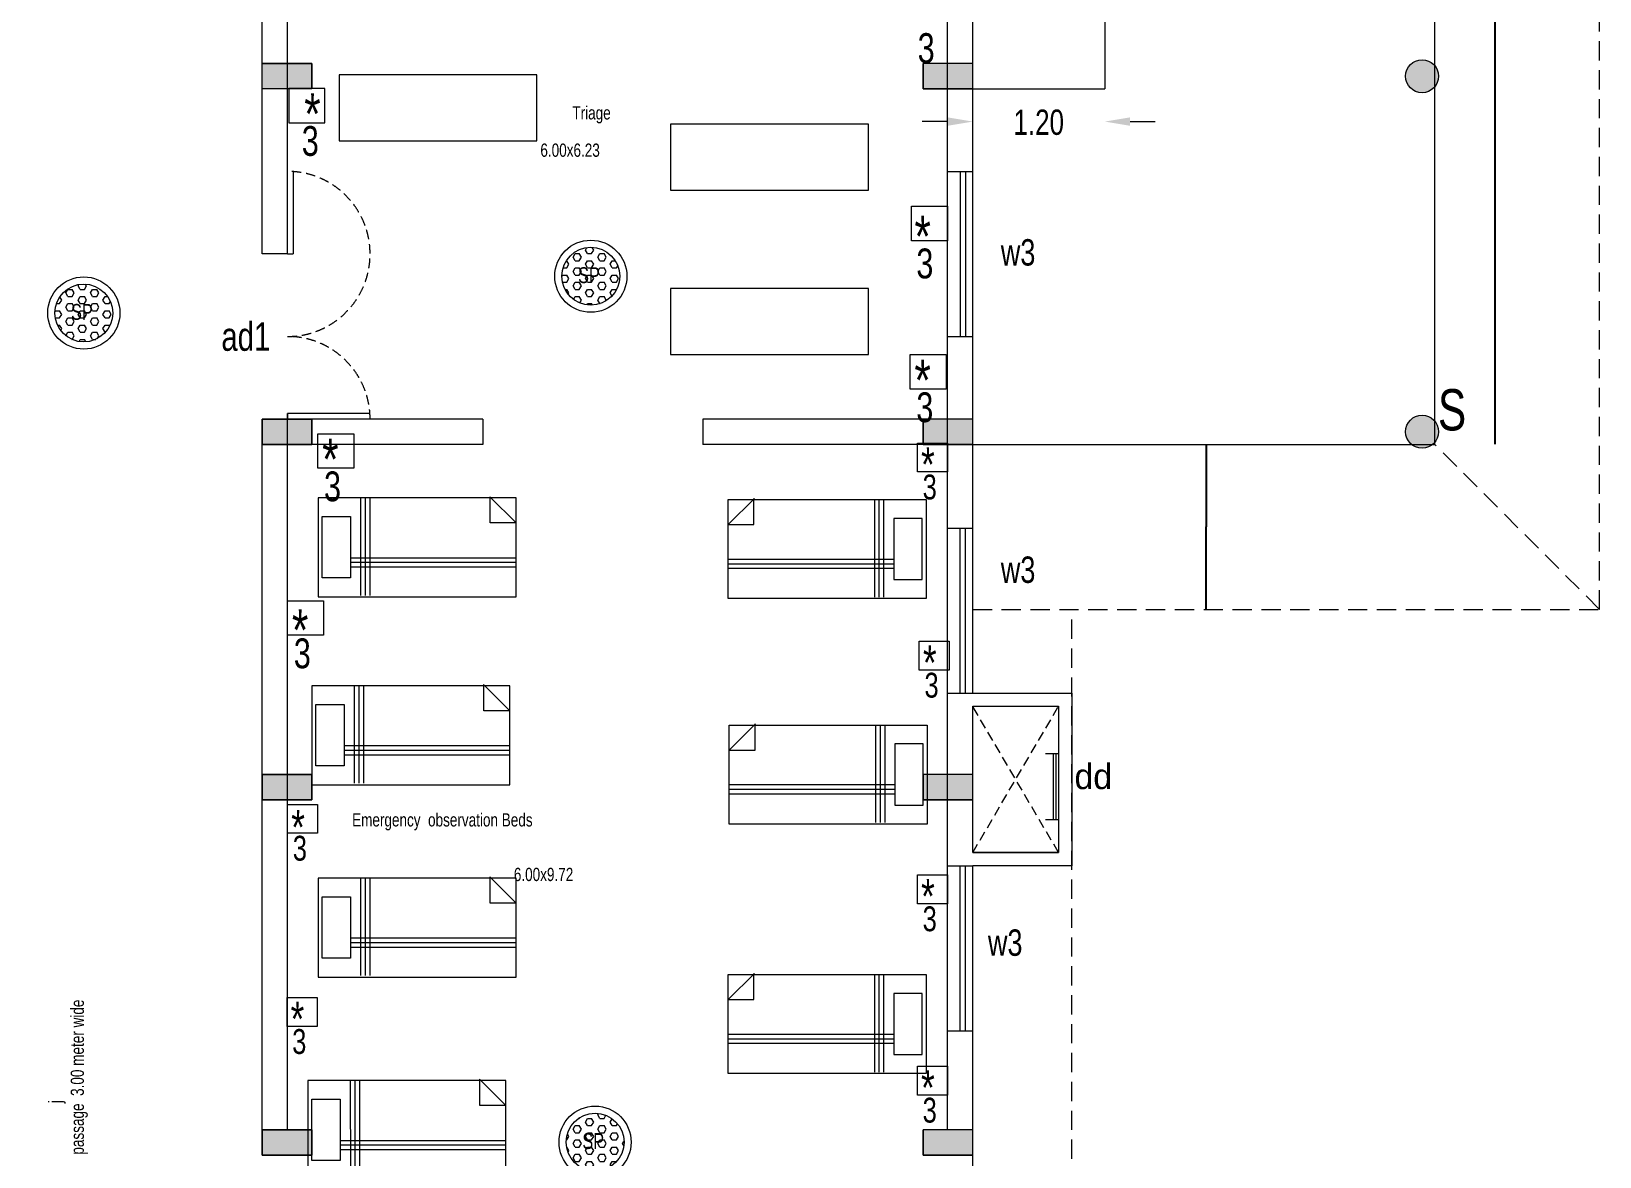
# Model space of a CAD drawing. Header units: metres. Extents: x 191982 to 427160, y -8904 to 80370.
# Drawn here: x 293743 to 308003, y 22452 to 32677 of the extents above; entities that cross this region are included whole.
import ezdxf

# ---------------------------------------------------------------- set-up
doc = ezdxf.new("R2010")
doc.units = ezdxf.units.M
doc.header["$LTSCALE"] = 700
doc.header["$MEASUREMENT"] = 0
doc.header["$PDMODE"] = 32
doc.linetypes.add('DASHED2', pattern=[0.375, 0.25, -0.125])
doc.linetypes.add('HIDDEN2', pattern=[0.1875, 0.125, -0.0625])
doc.layers.get('0').update_dxf_attribs({"lineweight": 9})
doc.layers.get('Defpoints').update_dxf_attribs({"lineweight": 9})
for name, color, linetype, lineweight in [('FURNITURE', 7, 'Continuous', 9), ('MAIN GATE', 7, 'Continuous', 9), ('NEW PLANS', 7, 'Continuous', 9), ('PLAN', 7, 'Continuous', 9)]:
    doc.layers.add(name, color=color, linetype=linetype, lineweight=lineweight)
doc.styles.add('RVR', font='MOD20.TTF')
doc.styles.get("Standard").update_dxf_attribs({"font": 'swisscl.ttf'})
doc.dimstyles.get("Standard").update_dxf_attribs({"dimtxt": 0.23, "dimasz": 0.23, "dimexe": 0.05, "dimexo": 0.05, "dimgap": 0.06, "dimtad": 0, "dimzin": 0, "dimdsep": 46, "dimtxsty": 'Standard', "dimcen": 0, "dimse1": 1, "dimse2": 1, "dimadec": 0, "dimazin": 0, "dimtfac": 1, "dimtofl": 0, "dimtmove": 2, "dimatfit": 0, "dimfxl": 0.18, "dimtolj": 1, "dimtzin": 0, "dimarcsym": 0})

# ---------------------------------------------------------------- blocks, each defined once
blk = doc.blocks.new('*D263')
at = {"layer": 'Defpoints', "color": 0, "transparency": 16777216}
for p in [(306502.9550117287, 42074.1315277033), (306502.9550117287, 28924.13152770329), (307052.9280458126, 28924.13152770329)]:
    blk.add_point(p, dxfattribs=at)
at = {"layer": 'NEW PLANS', "color": 0, "lineweight": -2, "transparency": 16777216}
for p, q in [((307052.9280458126, 42073.9015277033), (307052.9280458126, 35499.71407685139)), ((307052.9280458126, 28924.36152770329), (307052.9280458126, 35498.54897855519))]:
    blk.add_line(p, q, dxfattribs=at)
at = {"layer": 'NEW PLANS', "color": 0, "transparency": 16777216}
for points in [[(307052.8897124793, 42073.9015277033), (307052.9663791459, 42073.9015277033), (307052.9280458126, 42074.1315277033)], [(307052.8897124793, 28924.36152770329), (307052.9663791459, 28924.36152770329), (307052.9280458126, 28924.13152770329)]]:
    blk.add_solid(points, dxfattribs=at)
at = {"layer": 'NEW PLANS', "color": 0, "transparency": 16777216, "insert": (307052.9280458126, 35499.13152770334), "char_height": 0.23, "attachment_point": 5, "rotation": 90}
blk.add_mtext('\\A1;13150.00', dxfattribs=at)
blk = doc.blocks.new('*D283')
at = {"layer": 'Defpoints', "color": 0, "transparency": 16777216}
for p in [(305127.6815866772, 28924.13152770329), (304426.0953592602, 27424.13152770331), (305152.9550117198, 27424.13152770331)]:
    blk.add_point(p, dxfattribs=at)
at = {"layer": 'PLAN', "color": 0, "lineweight": -2, "transparency": 16777216}
for p, q in [((304426.0953592602, 28923.90152770329), (304426.0953592602, 28174.64203229046)), ((304426.0953592602, 27424.36152770331), (304426.0953592602, 28173.62102311614))]:
    blk.add_line(p, q, dxfattribs=at)
at = {"layer": 'PLAN', "color": 0, "transparency": 16777216}
for points in [[(304426.0570259268, 28923.90152770329), (304426.1336925935, 28923.90152770329), (304426.0953592602, 28924.13152770329)], [(304426.0570259268, 27424.36152770331), (304426.1336925935, 27424.36152770331), (304426.0953592602, 27424.13152770331)]]:
    blk.add_solid(points, dxfattribs=at)
at = {"layer": 'PLAN', "color": 0, "transparency": 16777216, "insert": (304426.0953592602, 28174.13152770335), "char_height": 0.23, "attachment_point": 5, "rotation": 90}
blk.add_mtext('\\A1;1500.00', dxfattribs=at)
blk = doc.blocks.new('A$C68D14229')
for p, q in [((0.527993527093713, 0.1549132833933982), (0.527993527093713, 72.1549132833934)), ((0.527993527093713, 72.1549132833934), (36.52799352709371, 72.1549132833934)), ((36.52799352709371, 72.1549132833934), (36.52799352709371, 0.1549132833933982)), ((22.29179111307349, 60.40277185320156), (22.29179111307349, 0.1549132833933982)), ((23.95781514749433, 60.40277185320156), (23.95781514749433, 0.1549132833933982)), ((25.62383918191518, 60.40277185320156), (25.62383918191518, 0.1549132833933982)), ((0.527993527093713, 56.71411413815698), (36.00000643953354, 56.68851610235289)), ((0.527993527093713, 55.02249206793385), (36.00000643953354, 55.02249206793385)), ((0.527993527093713, 53.35646803351301), (36.00000643953354, 53.35646803351301)), ((0.1138511095541617, 9.731344634810739), (9.62920251659125, 0.1549132833933982)), ((9.62920251659125, 9.576430016561062), (0.1138511095541617, 9.576430016561062)), ((9.62920251659125, -1.3348471839e-06), (9.62920251659125, 9.576430016561062)), ((36.52799352709371, 0.1549132833933982), (0.527993527093713, 0.1549132833933982))]:
    blk.add_line(p, q)
blk.add_lwpolyline([(29.63212384629333, 70.70278740933281), (7.377027060405452, 70.70278740933281), (7.377027060405452, 60.40277185320156), (29.63212384629333, 60.40277185320156)], close=True)
blk = doc.blocks.new('DAS')
at = {"layer": 'MAIN GATE'}
h = blk.add_hatch(dxfattribs=at)
h.set_pattern_fill('HEX', color=1, scale=0.3, style=0)
h.set_pattern_definition([(0, (0, 0), (0, 0.0649519053), [0.0375, -0.075]), (120, (0, 0), (-0.0562500000140011, -0.03247595265), [0.0375, -0.075]), (59.99999999999999, (0.0375, 0), (-0.0562500000140011, 0.03247595265), [0.0375, -0.075])])
h.paths.add_polyline_path([(-3163.778976376425, -2.19993948112133, 1), (-3163.253046591565, -2.19993948112133, 1)])
at = {"layer": 'MAIN GATE', "color": 5}
for radius in [0.3278908209049629, 0.2629648924297843]:
    blk.add_circle((-3163.516011483995, -2.19993948112133), radius, dxfattribs=at)
at = {"layer": 'NEW PLANS', "color": 7}
blk.add_text('SP', height=0.144, dxfattribs=at).set_placement((-3163.631402160362, -2.262059438114632))

msp = doc.modelspace()

# ---------------------------------------------------------------- hatches: boundary and pattern name
at = {"layer": 'NEW PLANS'}
for points in [[(296072.9550117287, 32384.13152770329), (296072.9550117287, 32154.13152770329), (295842.9550116691, 32154.13152770329), (295842.9550116691, 32384.13152770329)], [(296292.9550117287, 32384.13152770329), (296292.9550117287, 32154.13152770329), (296072.9550117287, 32154.13152770329), (296072.9550117287, 32384.13152770329)], [(302072.9550117287, 32384.13152770329), (302072.9550117287, 32154.13152770329), (301852.9550117287, 32154.13152770329), (301852.9550117287, 32384.13152770329)], [(302302.9550117287, 32384.13152770329), (302302.9550117287, 32154.13152770329), (302072.9550117287, 32154.13152770329), (302072.9550117287, 32384.13152770329)], [(296072.9550117287, 29154.13152770331), (296072.9550117287, 28924.13152770329), (295842.9550116691, 28924.13152770329), (295842.9550116691, 29154.13152770331)], [(296072.9550117287, 28924.13152770329), (296072.9550117287, 29154.13152770331), (295842.9550116691, 29154.13152770331), (295842.9550116691, 28924.13152770329)], [(296062.9550117287, 28924.13152770329), (295842.9550116691, 28924.13152770329), (295842.9550116691, 29154.13152770331), (296062.9550117287, 29154.13152770331)], [(296062.9550117287, 28924.13152770329), (295842.9550116691, 28924.13152770329), (295842.9550116691, 29154.13152770331), (296062.9550117287, 29154.13152770331)], [(296062.9550117287, 28924.13152770329), (296062.9550117287, 29154.13152770331), (296292.9550117287, 29154.13152770331), (296292.9550117287, 28924.13152770329)], [(296062.9550117287, 28924.13152770329), (296062.9550117287, 29154.13152770331), (296292.9550117287, 29154.13152770331), (296292.9550117287, 28924.13152770329)], [(296292.9550117287, 29154.13152770331), (296292.9550117287, 28924.13152770329), (296072.9550117287, 28924.13152770329), (296072.9550117287, 29154.13152770331)], [(296292.9550117287, 28924.13152770329), (296292.9550117287, 29154.13152770331), (296072.9550117287, 29154.13152770331), (296072.9550117287, 28924.13152770329)], [(302072.9550117287, 29154.13152770331), (302072.9550117287, 28924.13152770329), (301852.9550117287, 28924.13152770329), (301852.9550117287, 29154.13152770331)], [(302302.9550117287, 29154.13152770331), (302302.9550117287, 28924.13152770329), (302072.9550117287, 28924.13152770329), (302072.9550117287, 29154.13152770331)], [(296072.9550117287, 25924.13152770331), (296072.9550117287, 25694.13152770331), (295842.9550116691, 25694.13152770331), (295842.9550116691, 25924.13152770331)], [(296062.9550117287, 25924.13152770331), (295842.9550116691, 25924.13152770331), (295842.9550116691, 25694.13152770331), (296062.9550117287, 25694.13152770331)], [(296062.9550117287, 25924.13152770331), (296062.9550117287, 25694.13152770331), (296292.9550117287, 25694.13152770331), (296292.9550117287, 25924.13152770331)], [(296292.9550117287, 25924.13152770331), (296292.9550117287, 25694.13152770331), (296072.9550117287, 25694.13152770331), (296072.9550117287, 25924.13152770331)], [(302072.9550117287, 25924.13152770331), (302072.9550117287, 25694.13152770331), (301852.9550117287, 25694.13152770331), (301852.9550117287, 25924.13152770331)], [(302302.9550117287, 25924.13152770331), (302302.9550117287, 25694.13152770331), (302072.9550117287, 25694.13152770331), (302072.9550117287, 25924.13152770331)], [(296072.9550117287, 22694.13152770331), (296072.9550117287, 22464.13152770307), (295842.9550116691, 22464.13152770307), (295842.9550116691, 22694.13152770331)], [(296062.9550117287, 22694.13152770331), (295842.9550116691, 22694.13152770331), (295842.9550116691, 22464.13152770307), (296062.9550117287, 22464.13152770307)], [(296062.9550117287, 22694.13152770331), (295842.9550116691, 22694.13152770331), (295842.9550116691, 22464.13152770307), (296062.9550117287, 22464.13152770307)], [(296072.9550117287, 22694.13152770331), (296072.9550117287, 22464.13152770307), (295842.9550116691, 22464.13152770307), (295842.9550116691, 22694.13152770331)], [(296062.9550117287, 22694.13152770331), (295842.9550116691, 22694.13152770331), (295842.9550116691, 22464.13152770307), (296062.9550117287, 22464.13152770307)], [(296062.9550117287, 22694.13152770331), (295842.9550116691, 22694.13152770331), (295842.9550116691, 22464.13152770307), (296062.9550117287, 22464.13152770307)], [(296062.9550117287, 22694.13152770331), (296062.9550117287, 22464.13152770307), (296292.9550117287, 22464.13152770307), (296292.9550117287, 22694.13152770331)], [(296062.9550117287, 22694.13152770331), (296062.9550117287, 22464.13152770307), (296292.9550117287, 22464.13152770307), (296292.9550117287, 22694.13152770331)], [(296062.9550117287, 22694.13152770331), (296062.9550117287, 22464.13152770307), (296292.9550117287, 22464.13152770307), (296292.9550117287, 22694.13152770331)], [(296062.9550117287, 22694.13152770331), (296062.9550117287, 22464.13152770307), (296292.9550117287, 22464.13152770307), (296292.9550117287, 22694.13152770331)], [(296292.9550117287, 22694.13152770331), (296292.9550117287, 22464.13152770307), (296072.9550117287, 22464.13152770307), (296072.9550117287, 22694.13152770331)], [(296292.9550117287, 22694.13152770331), (296292.9550117287, 22464.13152770307), (296072.9550117287, 22464.13152770307), (296072.9550117287, 22694.13152770331)], [(302072.9550117287, 22694.13152770331), (302072.9550117287, 22464.13152770307), (301852.9550117287, 22464.13152770307), (301852.9550117287, 22694.13152770331)], [(302072.9550117287, 22694.13152770331), (302072.9550117287, 22464.13152770307), (301852.9550117287, 22464.13152770307), (301852.9550117287, 22694.13152770331)], [(302302.9550117287, 22694.13152770331), (302302.9550117287, 22464.13152770307), (302072.9550117287, 22464.13152770307), (302072.9550117287, 22694.13152770331)], [(302302.9550117287, 22694.13152770331), (302302.9550117287, 22464.13152770307), (302072.9550117287, 22464.13152770307), (302072.9550117287, 22694.13152770331)]]:
    msp.add_hatch(color=256, dxfattribs=at).paths.add_polyline_path(points)
h = msp.add_hatch(color=256, dxfattribs=at)
h.paths.add_polyline_path([(306502.9550117287, 32365.43832912463, 0.7005684610419677), (306237.9550117287, 32269.13152770329, 0.700568461041974), (306502.9550117287, 32172.82472628196)])
h.paths.add_polyline_path([(306537.9550117287, 32269.13152770329, 0.1760773210944802), (306502.9550117287, 32365.43832912463), (306502.9550117287, 32172.82472628196, 0.1760773210944757)])
h = msp.add_hatch(color=256, dxfattribs=at)
h.paths.add_polyline_path([(306502.9550117287, 29135.43832912463, 0.0441461599630479), (306484.2618131671, 29154.13152770331), (306291.6482102904, 29154.13152770331, 0.2219487189864833), (306237.9550117287, 29039.13152770331, 0.2219487189861737), (306291.6482102904, 28924.13152770329), (306484.2618131671, 28924.13152770329, 0.0441461599627565), (306502.9550117287, 28942.82472628197)])
h.paths.add_polyline_path([(306291.6482102904, 29154.13152770331), (306484.2618131671, 29154.13152770331, 0.3634218921554281)])
h.paths.add_polyline_path([(306484.2618131671, 28924.13152770329), (306291.6482102904, 28924.13152770329, 0.3634218921560963)])
h.paths.add_polyline_path([(306502.9550117287, 29135.43832912463), (306502.9550117287, 28942.82472628197, 0.176077321094401), (306537.9550117287, 29039.13152770331, 0.1760773210944055)])

# ---------------------------------------------------------------- linework, layer by layer
for points in [[(296412.9160741601, 32159.09126907359), (296085.5475047264, 32159.09126907359), (296085.5475047264, 31845.00007185159), (296412.9160741601, 31845.00007185159)], [(301745.586287323, 31087.84222019632), (302072.9548567567, 31087.84222019632), (302072.9548567567, 30773.75102297431), (301745.586287323, 30773.75102297431)], [(301733.2065774832, 29739.20653302577), (302060.5751469168, 29739.20653302577), (302060.5751469168, 29425.11533580376), (301733.2065774832, 29425.11533580376)], [(296347.4797024164, 29020.46447244152), (296674.8482719097, 29020.46447244152), (296674.8482719097, 28706.37327521951), (296347.4797024164, 28706.37327521951)], [(301800.1477155719, 28934.88995597842), (302072.9548567567, 28934.88995597842), (302072.9548567567, 28673.14729162659), (301800.1477155719, 28673.14729162659)], [(296072.9548567567, 27503.03914581291), (296400.3234263096, 27503.03914581291), (296400.3234263096, 27188.9479485909), (296072.9548567567, 27188.9479485909)], [(301816.9430546794, 27134.05048119537), (302089.7501959238, 27134.05048119537), (302089.7501959238, 26872.30781684354), (301816.9430546794, 26872.30781684354)], [(296072.9548567567, 25652.53761692512), (296345.7619980011, 25652.53761692512), (296345.7619980011, 25390.79495257307), (296072.9548567567, 25390.79495257307)], [(301800.2772938642, 25011.02215426211), (302073.084435049, 25011.02215426211), (302073.084435049, 24749.27948991027), (301800.2772938642, 24749.27948991027)], [(296067.5368778143, 23896.06288752313), (296340.3440190587, 23896.06288752313), (296340.3440190587, 23634.32022317131), (296067.5368778143, 23634.32022317131)], [(301800.1477155719, 23272.05687696399), (302072.9548567567, 23272.05687696399), (302072.9548567567, 23010.31421261215), (301800.1477155719, 23010.31421261215)]]:
    msp.add_lwpolyline(points, close=True)
at = {"layer": 'FURNITURE'}
for points in [[(296540.477420393, 32282.5607785697), (296540.477420393, 31682.5607785697), (298340.4774203334, 31682.5607785697), (298340.4774203334, 32282.5607785697)], [(299553.5710792575, 31833.56620331137), (299553.5710792575, 31233.56620331137), (301353.5710792575, 31233.56620331137), (301353.5710792575, 31833.56620331137)], [(299553.5710792575, 30339.66250231074), (299553.5710792575, 29739.66250231074), (301353.5710792575, 29739.66250231074), (301353.5710792575, 30339.66250231074)]]:
    msp.add_lwpolyline(points, close=True, dxfattribs=at)
at = {"layer": 'NEW PLANS'}
for p, q in [((306502.9550117287, 28924.13152770329), (306502.9550117287, 42074.1315277033)), ((303502.9550117287, 39444.13152770352), (303502.9550117287, 32154.13152770329)), ((302072.9550117287, 29154.13152770331), (302072.9550117287, 36114.1315277033)), ((302302.9550117287, 29154.13152770331), (302302.9550117287, 36114.1315277033)), ((302302.9550117287, 29154.13152770331), (302302.9550117287, 36114.1315277033)), ((302072.9550117287, 29154.13152770331), (302072.9550117287, 35614.13152770329)), ((295842.9550116691, 30654.13152770329), (295842.9550116691, 35384.13152770329)), ((296072.9550117287, 30654.13152770329), (296072.9550117287, 35384.13152770329)), ((296292.9550117287, 32384.13152770329), (295842.9550116691, 32384.13152770329)), ((296292.9550117287, 32384.13152770329), (295842.9550116691, 32384.13152770329)), ((296292.9550117287, 32384.13152770329), (295842.9550116691, 32384.13152770329)), ((296292.9550117287, 32154.13152770329), (296292.9550117287, 32384.13152770329)), ((296292.9550117287, 32384.13152770329), (296292.9550117287, 32154.13152770329)), ((302302.9550117287, 32384.13152770329), (301852.9550117287, 32384.13152770329)), ((302302.9550117287, 32384.13152770329), (301852.9550117287, 32384.13152770329)), ((302302.9550117287, 32384.13152770329), (301852.9550117287, 32384.13152770329)), ((301852.9550117287, 32154.13152770329), (301852.9550117287, 32384.13152770329)), ((302072.9550117287, 29154.13152770331), (302072.9550117287, 32384.13152770329)), ((296292.9550117287, 32154.13152770329), (295842.9550116691, 32154.13152770329)), ((296292.9550117287, 32154.13152770329), (295842.9550116691, 32154.13152770329)), ((296292.9550117287, 32154.13152770329), (295842.9550116691, 32154.13152770329)), ((302302.9550117287, 32154.13152770329), (301852.9550117287, 32154.13152770329)), ((302302.9550117287, 32154.13152770329), (301852.9550117287, 32154.13152770329)), ((302302.9550117287, 32154.13152770329), (301852.9550117287, 32154.13152770329)), ((302302.9550117287, 32154.13152770329), (302077.9550117287, 32154.13152770329)), ((302302.9550117287, 32154.13152770329), (303502.9550117287, 32154.13152770329)), ((302072.9550117287, 31856.90412676409), (301842.9550116691, 31856.90412676409)), ((303732.9550117287, 31856.90412676409), (303962.9550116691, 31856.90412676409)), ((296122.9550117287, 31402.46300505782), (296122.9550117287, 30654.13152770329)), ((302072.9550117287, 31404.13152770331), (302302.9550117287, 31404.13152770331)), ((302187.9550117287, 31404.13152770331), (302187.9550117287, 29904.13152770329)), ((302237.9550117287, 31404.13152770331), (302237.9550117287, 29904.13152770329)), ((296072.9550117287, 30654.13152770329), (295842.9550116691, 30654.13152770329)), ((296072.9550117287, 30654.13152770329), (296122.9550117287, 30654.13152770329)), ((302072.9550117287, 29904.13152770329), (302302.9550117287, 29904.13152770329)), ((295842.9550116691, 28924.13152770329), (295842.9550116691, 29154.13152770331)), ((296292.9550117287, 29154.13152770331), (295842.9550116691, 29154.13152770331)), ((296292.9550117287, 29154.13152770331), (295842.9550116691, 29154.13152770331)), ((296292.9550117287, 29154.13152770331), (295842.9550116691, 29154.13152770331)), ((296292.9550117287, 29154.13152770331), (295842.9550116691, 29154.13152770331)), ((296292.9550117287, 29154.13152770331), (295842.9550116691, 29154.13152770331)), ((296292.9550117287, 29154.13152770331), (295842.9550116691, 29154.13152770331)), ((296292.9550117287, 29154.13152770331), (295842.9550116691, 29154.13152770331)), ((296292.9550117287, 29154.13152770331), (295842.9550116691, 29154.13152770331)), ((295842.9550116691, 29154.13152770331), (295842.9550116691, 28924.13152770329)), ((295842.9550116691, 29154.13152770331), (295842.9550116691, 28924.13152770329)), ((296292.9550117287, 29154.13152770331), (295842.9550116691, 29154.13152770331)), ((296292.9550117287, 29154.13152770331), (295842.9550116691, 29154.13152770331)), ((295842.9550116691, 22694.13152770331), (295842.9550116691, 29154.13152770331)), ((297847.9550116691, 29154.13152770331), (295842.9550116691, 29154.13152770331)), ((296072.9550117287, 29154.13152770331), (296072.9550117287, 29204.13152770329)), ((296821.2864890728, 29204.13152770329), (296072.9550117287, 29204.13152770329)), ((296072.9550117287, 29204.13152770329), (296072.9550117287, 29154.13152770331)), ((296072.9550117287, 28924.13152770329), (296072.9550117287, 29154.13152770331)), ((296292.9550117287, 28924.13152770329), (296292.9550117287, 29154.13152770331)), ((296292.9550117287, 29154.13152770331), (296292.9550117287, 28924.13152770329)), ((297847.9550116691, 29154.13152770331), (296292.9550117287, 29154.13152770331)), ((297847.9550116691, 29154.13152770331), (297847.9550116691, 28924.13152770329)), ((300592.9550116691, 29154.13152770331), (299847.9550116691, 29154.13152770331)), ((301852.9550117287, 29154.13152770331), (299847.9550116691, 29154.13152770331)), ((299847.9550116691, 29154.13152770331), (299847.9550116691, 28924.13152770329)), ((302302.9550117287, 29154.13152770331), (301852.9550117287, 29154.13152770331)), ((302302.9550117287, 29154.13152770331), (301852.9550117287, 29154.13152770331)), ((301852.9550117287, 28924.13152770329), (301852.9550117287, 29154.13152770331)), ((302072.9550117287, 22694.13152770331), (302072.9550117287, 29154.13152770331)), ((302302.9550117287, 29154.13152770331), (302077.9550117287, 29154.13152770331)), ((302302.9550117287, 26663.52298537856), (302302.9550117287, 29154.13152770331)), ((296292.9550117287, 28924.13152770329), (295842.9550116691, 28924.13152770329)), ((296292.9550117287, 28924.13152770329), (295842.9550116691, 28924.13152770329)), ((296292.9550117287, 28924.13152770329), (295842.9550116691, 28924.13152770329)), ((296292.9550117287, 28924.13152770329), (295842.9550116691, 28924.13152770329)), ((295842.9550116691, 26824.13152770329), (295842.9550116691, 28924.13152770329)), ((297847.9550116691, 28924.13152770329), (296072.9550117287, 28924.13152770329)), ((296072.9550117287, 22694.13152770331), (296072.9550117287, 28924.13152770329)), ((296072.9550117287, 26824.13152770329), (296072.9550117287, 28924.13152770329)), ((297847.9550116691, 28924.13152770329), (296292.9550117287, 28924.13152770329)), ((301852.9550117287, 28924.13152770329), (299847.9550116691, 28924.13152770329)), ((300422.9550117287, 28924.13152770329), (299847.9550116691, 28924.13152770354)), ((302302.9550117287, 28924.13152770329), (301852.9550117287, 28924.13152770329)), ((302302.9550117287, 28924.13152770329), (301852.9550117287, 28924.13152770329)), ((302302.9550117287, 28924.13152770329), (306502.9550117287, 28924.13152770329)), ((302072.9550117287, 28163.52298537856), (302302.9550117287, 28163.52298537856)), ((302187.9550117287, 26663.52298537856), (302187.9550117287, 28163.52298537856)), ((302237.9550117287, 26663.52298537856), (302237.9550117287, 28163.52298537856)), ((302072.9550117287, 26663.52298537856), (302302.9550117287, 26663.52298537856)), ((302302.9550117287, 26663.52298537856), (303202.9550117287, 26663.52298537856)), ((302302.9550117287, 25214.13152770329), (302302.9550117287, 26543.52298537856)), ((302302.9550117287, 26543.52298537856), (303082.9550116691, 26543.52298537856)), ((302302.9550117287, 26543.52298537856), (303082.9550116691, 26543.52298537856)), ((303082.9550116691, 26543.52298537856), (303082.9550116691, 25214.13152770307)), ((303202.9550117287, 26663.52298537856), (303202.9550117287, 25094.13152770329)), ((302962.9550116691, 26114.13152770329), (303082.9550116691, 26114.13152770329)), ((303032.9550116691, 26114.13152770329), (303032.9550116691, 25514.13152770307)), ((303057.9550117287, 26114.13152770329), (303057.9550117287, 25514.13152770307)), ((295842.9550116691, 25644.13152770331), (295842.9550116691, 25974.13152770331)), ((295842.9550116691, 25694.13152770331), (295842.9550116691, 25924.13152770331)), ((295842.9550116691, 25644.13152770331), (295842.9550116691, 25924.13152770331)), ((296292.9550117287, 25694.13152770331), (296292.9550117287, 25924.13152770331)), ((302302.9550117287, 25924.13152770331), (301852.9550117287, 25924.13152770331)), ((302302.9550117287, 25924.13152770331), (301852.9550117287, 25924.13152770331)), ((302302.9550117287, 25924.13152770331), (301852.9550117287, 25924.13152770331)), ((301852.9550117287, 25694.13152770331), (301852.9550117287, 25924.13152770331)), ((302302.9550117287, 25694.13152770354), (302302.9550117287, 25924.13152770354)), ((302302.9550117287, 25694.13152770354), (302302.9550117287, 25924.13152770354)), ((302302.9550117287, 25694.13152770354), (302302.9550117287, 25924.13152770354)), ((296292.9550117287, 25694.13152770331), (295842.9550116691, 25694.13152770331)), ((296292.9550117287, 25694.13152770331), (295842.9550116691, 25694.13152770331)), ((296292.9550117287, 25694.13152770331), (295842.9550116691, 25694.13152770331)), ((296292.9550117287, 25694.13152770331), (295842.9550116691, 25694.13152770331)), ((302302.9550117287, 25694.13152770331), (301852.9550117287, 25694.13152770331)), ((302302.9550117287, 25694.13152770331), (301852.9550117287, 25694.13152770331)), ((302302.9550117287, 25694.13152770331), (301852.9550117287, 25694.13152770331)), ((302962.9550116691, 25514.13152770307), (303082.9550116691, 25514.13152770307)), ((302302.9550117287, 25214.13152770329), (303082.9550116691, 25214.13152770307)), ((303082.9550116691, 25214.13152770307), (302302.9550117287, 25214.13152770329)), ((302302.9550117287, 25214.13152770329), (303082.9550116691, 25214.13152770307)), ((302072.9550117287, 25094.13152770354), (302302.9550117287, 25094.13152770354)), ((302187.9550117287, 23594.13152770353), (302187.9550117287, 25094.13152770354)), ((302237.9550117287, 23594.13152770353), (302237.9550117287, 25094.13152770354)), ((302302.9550117287, 22464.13152770307), (302302.9550117287, 25094.13152770354)), ((303202.9550117287, 25094.13152770329), (302302.9550117287, 25094.13152770354)), ((302072.9550117287, 23594.13152770353), (302302.9550117287, 23594.13152770353)), ((296292.9550117287, 22694.13152770331), (295842.9550116691, 22694.13152770331)), ((295842.9550116691, 22464.13152770307), (295842.9550116691, 22694.13152770331)), ((296292.9550117287, 22694.13152770331), (295842.9550116691, 22694.13152770331)), ((295842.9550116691, 22464.13152770307), (295842.9550116691, 22694.13152770331)), ((295842.9550116691, 22464.13152770307), (295842.9550116691, 22694.13152770331)), ((296292.9550117287, 22694.13152770331), (295842.9550116691, 22694.13152770331)), ((295842.9550116691, 22464.13152770307), (295842.9550116691, 22694.13152770331)), ((296292.9550117287, 22694.13152770331), (295842.9550116691, 22694.13152770331)), ((295842.9550116691, 22464.13152770307), (295842.9550116691, 22694.13152770331)), ((295842.9550116691, 22464.13152770307), (295842.9550116691, 22694.13152770331)), ((296292.9550117287, 22464.13152770307), (296292.9550117287, 22694.13152770331)), ((296292.9550117287, 22464.13152770307), (296292.9550117287, 22694.13152770331)), ((302302.9550117287, 22694.13152770331), (301852.9550117287, 22694.13152770331)), ((302302.9550117287, 22694.13152770331), (301852.9550117287, 22694.13152770331)), ((301852.9550117287, 22464.13152770307), (301852.9550117287, 22694.13152770331)), ((302302.9550117287, 22694.13152770331), (301852.9550117287, 22694.13152770331)), ((302302.9550117287, 22694.13152770331), (301852.9550117287, 22694.13152770331)), ((301852.9550117287, 22464.13152770307), (301852.9550117287, 22694.13152770331)), ((302302.9550117287, 22464.13152770307), (302302.9550117287, 22694.13152770331)), ((296292.9550117287, 22464.13152770307), (295842.9550116691, 22464.13152770307)), ((296292.9550117287, 22464.13152770307), (295842.9550116691, 22464.13152770307)), ((296292.9550117287, 22464.13152770307), (295842.9550116691, 22464.13152770307)), ((296292.9550117287, 22464.13152770307), (295842.9550116691, 22464.13152770307)), ((302302.9550117287, 22464.13152770307), (301852.9550117287, 22464.13152770307)), ((302302.9550117287, 22464.13152770307), (301852.9550117287, 22464.13152770307)), ((302302.9550117287, 22464.13152770307), (301852.9550117287, 22464.13152770307)), ((302302.9550117287, 22464.13152770307), (301852.9550117287, 22464.13152770307))]:
    msp.add_line(p, q, dxfattribs=at)
at = {"layer": 'NEW PLANS', "linetype": 'HIDDEN2'}
for p, q in [((302302.9550117287, 25214.13152770329), (303082.9550116691, 26543.52298537856)), ((303082.9550116691, 25214.13152770307), (302302.9550117287, 26543.52298537856))]:
    msp.add_line(p, q, dxfattribs=at)
at = {"layer": 'NEW PLANS'}
for points in [[(302302.9550117287, 26674.13152770329), (302302.9550117287, 28924.13152770329), (306502.9550117287, 28924.13152770329), (306502.9550117287, 42074.1315277033), (302302.9550117287, 42074.1315277033), (302302.9550117287, 44334.74007002803)], [(302302.9550117287, 25214.13152770329), (302302.9550117287, 25924.13152770331)], [(302302.9550117287, 21309.13152770331), (302302.9550117287, 25094.13152770354)]]:
    msp.add_lwpolyline(points, dxfattribs=at)
for points in [[(295842.9550116691, 32154.13152770329), (295842.9550116691, 32384.13152770329), (296292.9550117287, 32384.13152770329), (296292.9550117287, 32154.13152770329)], [(302302.9550117287, 32154.13152770329), (302302.9550117287, 32384.13152770329), (301852.9550117287, 32384.13152770329), (301852.9550117287, 32154.13152770329)], [(295842.9550116691, 28924.13152770329), (295842.9550116691, 29154.13152770331), (296292.9550117287, 29154.13152770331), (296292.9550117287, 28924.13152770329)], [(295842.9550116691, 29154.13152770331), (295842.9550116691, 28924.13152770329), (296292.9550117287, 28924.13152770329), (296292.9550117287, 29154.13152770331)], [(296292.9550117287, 29154.13152770331), (296292.9550117287, 28924.13152770329), (295842.9550116691, 28924.13152770329), (295842.9550116691, 29154.13152770331)], [(296292.9550117287, 29154.13152770331), (296292.9550117287, 28924.13152770329), (295842.9550116691, 28924.13152770329), (295842.9550116691, 29154.13152770331)], [(302302.9550117287, 28924.13152770329), (302302.9550117287, 29154.13152770331), (301852.9550117287, 29154.13152770331), (301852.9550117287, 28924.13152770329)], [(295842.9550116691, 25694.13152770331), (295842.9550116691, 25924.13152770331), (296292.9550117287, 25924.13152770331), (296292.9550117287, 25694.13152770331)], [(296292.9550117287, 25694.13152770331), (296292.9550117287, 25924.13152770331), (295842.9550116691, 25924.13152770331), (295842.9550116691, 25694.13152770331)], [(302302.9550117287, 25694.13152770331), (302302.9550117287, 25924.13152770331), (301852.9550117287, 25924.13152770331), (301852.9550117287, 25694.13152770331)], [(295842.9550116691, 22464.13152770307), (295842.9550116691, 22694.13152770331), (296292.9550117287, 22694.13152770331), (296292.9550117287, 22464.13152770307)], [(296292.9550117287, 22464.13152770307), (296292.9550117287, 22694.13152770331), (295842.9550116691, 22694.13152770331), (295842.9550116691, 22464.13152770307)], [(296292.9550117287, 22464.13152770307), (296292.9550117287, 22694.13152770331), (295842.9550116691, 22694.13152770331), (295842.9550116691, 22464.13152770307)], [(295842.9550116691, 22464.13152770307), (295842.9550116691, 22694.13152770331), (296292.9550117287, 22694.13152770331), (296292.9550117287, 22464.13152770307)], [(296292.9550117287, 22464.13152770307), (296292.9550117287, 22694.13152770331), (295842.9550116691, 22694.13152770331), (295842.9550116691, 22464.13152770307)], [(296292.9550117287, 22464.13152770307), (296292.9550117287, 22694.13152770331), (295842.9550116691, 22694.13152770331), (295842.9550116691, 22464.13152770307)], [(302302.9550117287, 22464.13152770307), (302302.9550117287, 22694.13152770331), (301852.9550117287, 22694.13152770331), (301852.9550117287, 22464.13152770307)], [(302302.9550117287, 22464.13152770307), (302302.9550117287, 22694.13152770331), (301852.9550117287, 22694.13152770331), (301852.9550117287, 22464.13152770307)]]:
    msp.add_lwpolyline(points, close=True, dxfattribs=at)
for centre in [(306387.9550117287, 32269.13152770329), (306387.9550117287, 29039.13152770331)]:
    msp.add_circle(centre, 150, dxfattribs=at)
at = {"layer": 'NEW PLANS', "linetype": 'HIDDEN2'}
for centre, start in [((296072.9550117287, 30654.13152770329), 270), ((296072.9550117287, 29154.13152770331), 0)]:
    msp.add_arc(centre, 750, start, 90, dxfattribs=at)
at = {"layer": 'NEW PLANS'}
for points in [[(302072.9550117287, 31895.23746009757), (302072.9550117287, 31818.57079343084), (302302.9550117287, 31856.90412676409)], [(303732.9550117287, 31895.23746009757), (303732.9550117287, 31818.57079343084), (303502.9550117287, 31856.90412676409)]]:
    msp.add_solid(points, dxfattribs=at)
at = {"layer": 'PLAN', "linetype": 'DASHED2'}
msp.add_line((308002.9550117287, 27424.13152770331), (306502.9550117287, 28924.13152770329), dxfattribs=at)
for points in [[(302302.9550117287, 27424.13152770331), (308002.9550117287, 27424.13152770331), (308002.9550117287, 43574.1315277033), (302302.9550117287, 43574.1315277033)], [(293742.9550117287, 7369.131527703066), (293742.9550117287, 8619.131527703299), (296972.9550116691, 8619.131527703299), (296972.9550116691, 11849.1315277033), (299445.7472178373, 11849.1315277033), (303202.9550117287, 15606.33932156749), (303202.9550117287, 27424.13152770331)]]:
    msp.add_lwpolyline(points, dxfattribs=at)
at = {"layer": 'PLAN'}
msp.add_lwpolyline([(302302.9550117287, 28924.13152770329), (306502.9550117287, 28924.13152770329), (306502.9550117287, 42074.1315277033), (302302.9550117287, 42074.1315277033)], dxfattribs=at)

# ---------------------------------------------------------------- block references
at = {"layer": 'FURNITURE', "yscale": 25.000000000091}
for p, xscale, zscale, rotation in [((298153.8829888139, 28451.34495754824), -25.000000000091, 25, 90), ((300074.13629109, 28435.46064560934), 25.000000000091, 25.000000000091, 270), ((298096.8276889357, 26743.8113841217), -25.000000000091, 25, 90), ((300085.3851715956, 26386.74591403854), 25.000000000091, 25.000000000091, 270), ((298153.8829888139, 24996.41153277206), -25.000000000091, 25, 90), ((300074.13629109, 24119.04652873478), 25.000000000091, 25.000000000091, 270), ((298060.524542037, 23156.74591403878), -25.000000000091, 25, 90)]:
    msp.add_blockref('A$C68D14229', p, dxfattribs=dict(at, xscale=xscale, zscale=zscale, rotation=rotation))
at = {"layer": 'MAIN GATE', "xscale": 1000, "yscale": 1000, "zscale": 1000}
for p in [(3462346.055222932, 32651.49998290399), (3457735.734830562, 32317.50543612759), (3462384.837157074, 24783.07994828587)]:
    msp.add_blockref('DAS', p, dxfattribs=at)

# ---------------------------------------------------------------- texts
for s, insert, char_height, width, attachment_point in [('3', (301802.0730922255, 32660.33192706135), 270.9694690566054, 148.8446872733185, 1), ('*', (296373.6792714629, 32114.33327658107), 375, 205.9891024690842, 3), ('3', (296356.4292693171, 31816.47041419177), 270.9694690566054, 148.8446872733185, 3), ('*', (301772.7209189567, 31001.28687333786), 375, 205.9891024690842, 1), ('3', (301789.9709212217, 30703.42401094833), 270.9694690566054, 148.8446872733185, 1), ('*', (301772.4433801207, 29694.44854053324), 375, 205.9891024690842, 1), ('3', (301789.6933823857, 29396.58567814394), 270.9694690566054, 148.8446872733185, 1), ('S', (306532.9780218038, 29425.65575240766), 375, 205.9891024690842, 1), ('*', (296386.7165051732, 28975.70647994898), 375, 205.9891024690842, 1), ('*', (301832.8450511727, 28897.59162890124), 312.5, 171.6575853909035, 1), ('3', (296403.966507319, 28677.84361755969), 270.9694690566054, 148.8446872733185, 1), ('3', (301847.2200530205, 28649.37257691011), 225.8078908805045, 124.037239394432, 1), ('*', (296112.1916595135, 27424.09743184251), 375, 205.9891024690842, 1), ('3', (296129.4416617188, 27160.41829093108), 270.9694690566054, 148.8446872733185, 1), ('*', (301849.6403902206, 27096.75215411819), 312.5, 171.6575853909035, 1), ('3', (301864.0153920684, 26848.53310212707), 225.8078908805045, 124.037239394432, 1), ('*', (296105.6521923575, 25600.77042656141), 312.5, 171.6575853909035, 1), ('3', (296120.0271942053, 25367.02023785682), 225.8078908805045, 124.037239394432, 1), ('*', (301832.9746294651, 24973.72382718492), 312.5, 171.6575853909035, 1), ('3', (301847.3496313128, 24725.5047751938), 225.8078908805045, 124.037239394432, 1), ('*', (296100.2342134151, 23858.76456044595), 312.5, 171.6575853909035, 1), ('3', (296114.6092152033, 23610.5455084546), 225.8078908805045, 124.037239394432, 1), ('*', (301832.8450511727, 23234.75854988679), 312.5, 171.6575853909035, 1), ('3', (301847.2200530205, 22986.53949789544), 225.8078908805045, 124.037239394432, 1)]:
    msp.add_mtext(s, dxfattribs=dict(insert=insert, char_height=char_height, width=width, attachment_point=attachment_point))
at = {"layer": 'NEW PLANS'}
for s, height, p in [('Triage', 120, (298662.3617239628, 31876.25262290733)), ('6.00x6.23', 120, (298371.3242047462, 31537.16961638378)), ('w3', 240, (302557.9659835133, 30548.54948199289)), ('ad1', 260, (295470.8848560486, 29774.12322865431)), ('w3', 240, (302557.9659835133, 27664.95227650162)), ('Emergency  observation Beds', 120, (296659.3892918262, 25451.71740531925)), ('6.00x9.72', 120, (298129.9486300382, 24955.73420827794)), ('w3', 240, (302440.689454678, 24276.35289851511))]:
    msp.add_text(s, height=height, dxfattribs=at).set_placement(p)
at = {"layer": 'NEW PLANS', "style": 'RVR'}
msp.add_text('dd', height=230, dxfattribs=at).set_placement((303228.0029704604, 25791.19625700154))
at = {"layer": 'NEW PLANS'}
for s, p in [('passage  3.00 meter wide', (294220.6132568154, 22469.64269746007)), ('j', (294019.3551966581, 22936.74345992184))]:
    msp.add_text(s, height=120, rotation=90, dxfattribs=at).set_placement(p)
at = {"layer": 'NEW PLANS', "insert": (302902.9550116691, 31849.70312998867), "char_height": 230, "attachment_point": 5}
msp.add_mtext('\\A1;1.20', dxfattribs=at)

# ---------------------------------------------------------------- dimensions: what is measured, and where the dimension line sits
at = {"layer": 'NEW PLANS'}
dim = msp.add_linear_dim(base=(307052.9280458126, 28924.13152770329), p1=(306502.9550117287, 42074.1315277033), p2=(306502.9550117287, 28924.13152770329), angle=90, dimstyle='Standard', dxfattribs=at)
dim.commit()
dim.dimension.update_dxf_attribs({"geometry": '*D263', "text_midpoint": (307052.9280458126, 35499.13152770334)})
at = {"layer": 'PLAN'}
dim = msp.add_linear_dim(base=(304426.0953592602, 27424.13152770331), p1=(305127.6815866772, 28924.13152770329), p2=(305152.9550117198, 27424.13152770331), angle=90, dimstyle='Standard', dxfattribs=at)
dim.commit()
dim.dimension.update_dxf_attribs({"geometry": '*D283', "text_midpoint": (304426.0953592602, 28174.13152770335)})

doc.saveas('drawing.dxf')
